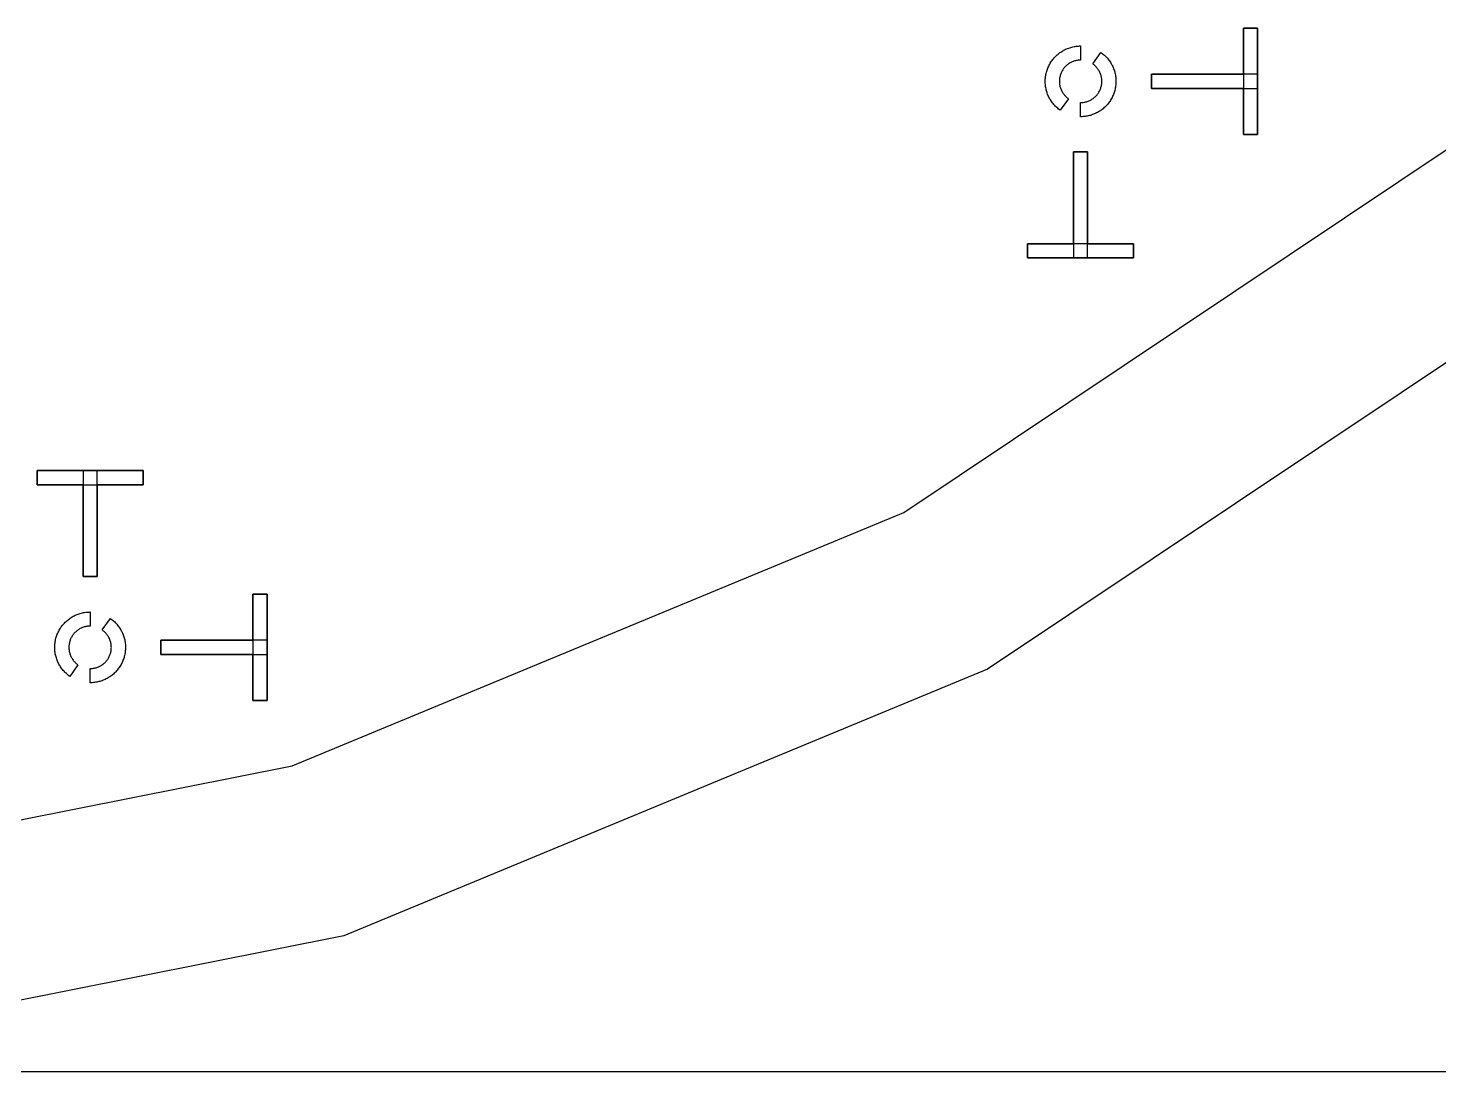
# Model space of a CAD drawing. Extents: x -17000 to 83000, y -61000 to 39000.
# Drawn here: x 43125 to 63062, y -61000 to -46250 of the extents above; entities that cross this region are included whole.
import ezdxf

# ---------------------------------------------------------------- set-up
doc = ezdxf.new("R2010")
doc.units = 0
doc.layers.add('Boundaries', color=3, linetype='CONTINUOUS')
doc.layers.add('Central Electrodes', color=2, linetype='CONTINUOUS')

# ---------------------------------------------------------------- blocks, each defined once
blk = doc.blocks.new('Half_moon_alignment1')
at = {"layer": 'Central Electrodes'}
for points in [[(-286.79, -409.58), (-299.5, -400.5), (-311.75, -391), (-324, -381), (-335.75, -370.75), (-347, -360), (-358, -349), (-368.75, -337.5), (-379.25, -326), (-389.25, -314), (-398.75, -301.5), (-408, -289), (-417, -276), (-425.25, -263), (-433.25, -249.5), (-441, -236), (-448, -222), (-454.75, -208), (-461, -193.5), (-466.75, -179), (-472.25, -164.5), (-477.25, -149.5), (-481.5, -134.5), (-485.5, -119.5), (-489, -104.25), (-492, -89), (-494.5, -73.5), (-496.75, -58), (-498.25, -42.5), (-499.25, -27), (-500, -11.25), (-500, 4.25), (-499.75, 20), (-498.75, 35.5), (-497.5, 51), (-495.5, 66.5), (-493.25, 82), (-490.5, 97.5), (-487.25, 112.75), (-483.5, 127.75), (-479.25, 143), (-474.5, 157.75), (-469.25, 172.5), (-463.75, 187), (-457.75, 201.5), (-451, 215.75), (-444.25, 229.75), (-436.75, 243.5), (-429, 257), (-420.75, 270.25), (-412, 283.25), (-403, 296), (-393.5, 308.5), (-383.75, 320.5), (-373.5, 332.5), (-363, 344), (-352, 355), (-340.75, 366), (-329.25, 376.5), (-317.25, 386.5), (-305, 396.25), (-292.5, 405.5), (-279.75, 414.5), (-266.5, 423), (-253.25, 431.25), (-239.75, 438.75), (-225.75, 446), (-211.75, 453), (-197.5, 459.25), (-183, 465.25), (-168.5, 470.75), (-153.75, 475.75), (-138.75, 480.5), (-123.75, 484.5), (-108.5, 488), (-93.25, 491.25), (-77.75, 494), (-62.25, 496.25), (-46.75, 497.75), (-31.25, 499), (-15.5, 499.75), (0, 500), (0, 300), (-12, 299.75), (-24, 299), (-36, 297.75), (-48, 296.25), (-59.75, 294), (-71.5, 291.25), (-83.25, 288.25), (-94.75, 284.75), (-106.25, 280.75), (-117.25, 276.25), (-128.25, 271.25), (-139, 265.75), (-149.75, 260), (-160, 253.75), (-170, 247.25), (-179.75, 240.25), (-189.25, 232.75), (-198.5, 225), (-207.5, 216.75), (-216, 208.25), (-224.25, 199.5), (-232, 190.25), (-239.5, 180.75), (-246.5, 171), (-253.25, 161), (-259.5, 150.75), (-265.25, 140.25), (-270.75, 129.5), (-275.75, 118.5), (-280.25, 107.25), (-284.25, 96), (-288, 84.5), (-291, 72.75), (-293.75, 61), (-296, 49.25), (-297.75, 37.25), (-299, 25.25), (-299.75, 13.25), (-300, 1.25), (-299.75, -10.75), (-299.25, -22.75), (-298, -34.75), (-296.25, -46.75), (-294.25, -58.75), (-291.75, -70.5), (-288.5, -82), (-285, -93.5), (-281, -105), (-276.75, -116.25), (-271.75, -127.25), (-266.5, -138), (-260.75, -148.5), (-254.5, -159), (-248, -169), (-241, -178.75), (-233.5, -188.25), (-225.75, -197.5), (-217.75, -206.5), (-209.25, -215), (-200.5, -223.25), (-191.25, -231.25), (-181.75, -238.75), (-172.07, -245.75)], [(0, -500), (0, -300), (12, -299.75), (24, -299), (36, -297.75), (48, -296.25), (59.75, -294), (71.5, -291.25), (83.25, -288.25), (94.75, -284.75), (106.25, -280.75), (117.25, -276.25), (128.25, -271.25), (139, -265.75), (149.75, -260), (160, -253.75), (170, -247.25), (179.75, -240.25), (189.25, -232.75), (198.5, -225), (207.5, -216.75), (216, -208.25), (224.25, -199.5), (232, -190.25), (239.5, -180.75), (246.5, -171), (253.25, -161), (259.5, -150.75), (265.25, -140.25), (270.75, -129.5), (275.75, -118.5), (280.25, -107.25), (284.25, -96), (288, -84.5), (291, -72.75), (293.75, -61), (296, -49.25), (297.75, -37.25), (299, -25.25), (299.75, -13.25), (300, -1.25), (299.75, 10.75), (299.25, 22.75), (298, 34.75), (296.25, 46.75), (294.25, 58.75), (291.75, 70.5), (288.5, 82), (285, 93.5), (281, 105), (276.75, 116.25), (271.75, 127.25), (266.5, 138), (260.75, 148.5), (254.5, 159), (248, 169), (241, 178.75), (233.5, 188.25), (225.75, 197.5), (217.75, 206.5), (209.25, 215), (200.5, 223.25), (191.25, 231.25), (181.75, 238.75), (172.07, 245.75), (286.79, 409.58), (299.5, 400.5), (311.75, 391), (324, 381), (335.75, 370.75), (347, 360), (358, 349), (368.75, 337.5), (379.25, 326), (389.25, 314), (398.75, 301.5), (408, 289), (417, 276), (425.25, 263), (433.25, 249.5), (441, 236), (448, 222), (454.75, 208), (461, 193.5), (466.75, 179), (472.25, 164.5), (477.25, 149.5), (481.5, 134.5), (485.5, 119.5), (489, 104.25), (492, 89), (494.5, 73.5), (496.75, 58), (498.25, 42.5), (499.25, 27), (500, 11.25), (500, -4.25), (499.75, -20), (498.75, -35.5), (497.5, -51), (495.5, -66.5), (493.25, -82), (490.5, -97.5), (487.25, -112.75), (483.5, -127.75), (479.25, -143), (474.5, -157.75), (469.25, -172.5), (463.75, -187), (457.75, -201.5), (451, -215.75), (444.25, -229.75), (436.75, -243.5), (429, -257), (420.75, -270.25), (412, -283.25), (403, -296), (393.5, -308.5), (383.75, -320.5), (373.5, -332.5), (363, -344), (352, -355), (340.75, -366), (329.25, -376.5), (317.25, -386.5), (305, -396.25), (292.5, -405.5), (279.75, -414.5), (266.5, -423), (253.25, -431.25), (239.75, -438.75), (225.75, -446), (211.75, -453), (197.5, -459.25), (183, -465.25), (168.5, -470.75), (153.75, -475.75), (138.75, -480.5), (123.75, -484.5), (108.5, -488), (93.25, -491.25), (77.75, -494), (62.25, -496.25), (46.75, -497.75), (31.25, -499), (15.5, -499.75)]]:
    blk.add_lwpolyline(points, close=True, dxfattribs=at)

msp = doc.modelspace()

# ---------------------------------------------------------------- linework, layer by layer
at = {"layer": 'Boundaries'}
msp.add_lwpolyline([(-17000, -61000), (-17000, 39000), (83000, 39000), (83000, -61000)], close=True, dxfattribs=at)
at = {"layer": 'Central Electrodes'}
for points in [[(37924.57, 39000), (47584.462, 37078.528), (56683.881, 33309.425), (64873.142, 27837.536), (71837.536, 20873.142), (77309.425, 12683.881), (81078.528, 3584.462), (83000, -6075.43), (83000, -15924.57), (81078.528, -25584.462), (77309.425, -34683.881), (71837.536, -42873.142), (64873.142, -49837.536), (56683.881, -55309.425), (47584.462, -59078.528), (37924.57, -61000)], [(37678.342, -58500), (46855.239, -56674.602), (55499.687, -53093.954), (63279.485, -47895.659), (69895.659, -41279.485), (75093.954, -33499.687), (78674.602, -24855.239), (80500, -15678.342), (80500, -6321.658), (78674.602, 2855.239), (75093.954, 11499.687), (69895.659, 19279.485), (63279.485, 25895.659), (55499.687, 31093.954), (46855.239, 34674.602), (37678.342, 36500)], [(60300.136, -46250.973), (60300.136, -47750.973)], [(60500.136, -46250.973), (60300.136, -46250.973)], [(60500.136, -47750.973), (60500.136, -46250.973)], [(59000.136, -46900.973), (59000.136, -47100.973)], [(60500.136, -46900.973), (59000.136, -46900.973)], [(60500.136, -47100.973), (60500.136, -46900.973)], [(59000.136, -47100.973), (60500.136, -47100.973)], [(60300.136, -47750.973), (60500.136, -47750.973)], [(58099.137, -47998.084), (57899.137, -47998.084)], [(57899.137, -47998.084), (57899.137, -49498.084)], [(58099.137, -49498.084), (58099.137, -47998.084)], [(58749.137, -49298.084), (57249.137, -49298.084)], [(57249.137, -49298.084), (57249.137, -49498.084)], [(58749.137, -49498.084), (58749.137, -49298.084)], [(57249.137, -49498.084), (58749.137, -49498.084)], [(57899.137, -49498.084), (58099.137, -49498.084)], [(44749.865, -52501.916), (43249.865, -52501.916)], [(43249.865, -52501.916), (43249.865, -52701.916)], [(43899.865, -52501.916), (43899.865, -54001.916)], [(44099.865, -52501.916), (43899.865, -52501.916)], [(44099.865, -54001.916), (44099.865, -52501.916)], [(44749.865, -52701.916), (44749.865, -52501.916)], [(43249.865, -52701.916), (44749.865, -52701.916)], [(43899.865, -54001.916), (44099.865, -54001.916)], [(46300.136, -54250.973), (46300.136, -55750.973)], [(46500.136, -54250.973), (46300.136, -54250.973)], [(46500.136, -55750.973), (46500.136, -54250.973)], [(46500.136, -54900.973), (45000.136, -54900.973)], [(45000.136, -54900.973), (45000.136, -55100.973)], [(46500.136, -55100.973), (46500.136, -54900.973)], [(45000.136, -55100.973), (46500.136, -55100.973)], [(46300.136, -55750.973), (46500.136, -55750.973)]]:
    msp.add_lwpolyline(points, dxfattribs=at)
for points in [[(60300.136, -47750.973), (60300.136, -47100.973), (59000.136, -47100.973), (59000.136, -46900.973), (60300.136, -46900.973), (60300.136, -46250.973), (60500.136, -46250.973), (60500.136, -47750.973)], [(57249.137, -49498.084), (57249.137, -49298.084), (57899.137, -49298.084), (57899.137, -47998.084), (58099.137, -47998.084), (58099.137, -49298.084), (58749.137, -49298.084), (58749.137, -49498.084)], [(43899.865, -54001.916), (43899.865, -52701.916), (43249.865, -52701.916), (43249.865, -52501.916), (44749.865, -52501.916), (44749.865, -52701.916), (44099.865, -52701.916), (44099.865, -54001.916)], [(46300.136, -55750.973), (46300.136, -55100.973), (45000.136, -55100.973), (45000.136, -54900.973), (46300.136, -54900.973), (46300.136, -54250.973), (46500.136, -54250.973), (46500.136, -55750.973)]]:
    msp.add_lwpolyline(points, close=True, dxfattribs=at)

# ---------------------------------------------------------------- block references
for p in [(57999.594, -47001.466), (43999.594, -55001.466)]:
    msp.add_blockref('Half_moon_alignment1', p)

doc.saveas('drawing.dxf')
